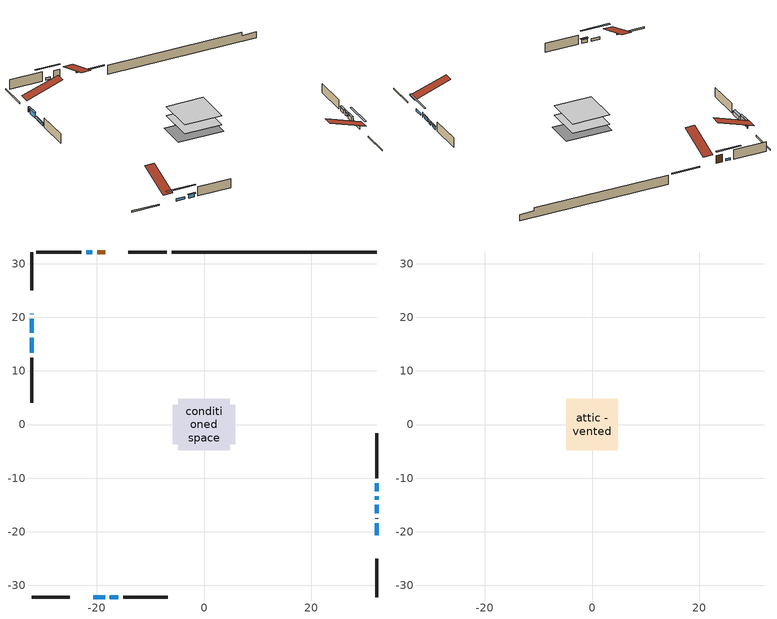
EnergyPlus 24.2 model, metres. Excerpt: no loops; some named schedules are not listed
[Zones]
conditioned space
 floor adiabatic (AdiabaticFloorConstruction): -4.79,-4.79 -4.79,4.79 4.79,4.79 4.79,-4.79 z0.95
 floor foundation (Slab1 construction): -5.84,-3.71 -5.84,3.71 5.84,3.71 5.84,-3.71 z-1.46
 wall outside (RimJoist1 construction): -6.95,32.18 -14.12,32.18 / -32.18,-32.18 -25.02,-32.18 / -32.18,32.18 -32.18,25.02 / 32.18,-32.18 32.18,-25.02 z0.95:1.25
 wall outside (AdiabaticWallConstruction 1): -18.43,32.18 -19.9,32.18 z0.95:2.98
 wall outside (AdiabaticWallConstruction): -32.18,20.7 -32.18,20.61 / 32.18,-17.54 32.18,-17.44 z0.95:2.17; 32.18,-20.7 32.18,-18.46 / -20.83,32.18 -21.95,32.18 / -20.7,-32.18 -18.46,-32.18 z0.95:1.54; 32.18,-16.52 32.18,-14.99 z0.95:1.92; 32.18,-14.07 32.18,-13.35 z0.95:1.77; 32.18,-12.43 32.18,-10.95 / -32.18,16.22 -32.18,13.37 z0.95:1.76; -17.54,-32.18 -16.03,-32.18 z0.95:1.87; -32.18,19.68 -32.18,17.14 z0.95:2.5
 wall outside (Wall1 construction): -22.88,32.18 -31.25,32.18 / -15.11,-32.18 -6.73,-32.18 / -32.18,12.44 -32.18,4.07 / 32.18,-10.02 32.18,-1.65 z0.95:3.39
 wall foundation (FoundationWall1 construction): -6.02,32.18,-1.46 -6.02,32.18,0.95 28.36,32.18,0.95 28.36,32.18,0.09 32.18,32.18,0.09 32.18,32.18,-1.46
 window (WindowConstruction 6): -32.18,20.7 -32.18,20.61 z0.95:2.17
 window (WindowConstruction 8): 32.18,-20.7 32.18,-18.46 z0.95:1.54
 window (WindowConstruction 9): -20.83,32.18 -21.95,32.18 z0.95:1.54
 window (WindowConstruction 10): -20.7,-32.18 -18.46,-32.18 z0.95:1.54
 window (WindowConstruction 7): 32.18,-17.54 32.18,-17.45 z0.95:2.17
 window (WindowConstruction): 32.18,-16.52 32.18,-14.99 z0.95:1.92
 window (WindowConstruction 1): 32.18,-14.06 32.18,-13.35 z0.95:1.76
 window (WindowConstruction 2): 32.18,-12.42 32.18,-10.95 z0.95:1.76
 window (WindowConstruction 3): -17.54,-32.18 -16.04,-32.18 z0.95:1.86
 window (WindowConstruction 4): -32.18,19.68 -32.18,17.15 z0.95:2.5
 window (WindowConstruction 5): -32.18,16.22 -32.18,13.37 z0.95:1.76
 door (Door): -18.43,32.18 -19.9,32.18 z0.95:2.98
 ceiling adiabatic (AdiabaticFloorConstruction): 4.79,-4.79 4.79,4.79 -4.79,4.79 -4.79,-4.79 z0.95
attic - vented
 floor to conditioned space (Floor1 construction Reversed): -4.78,-4.78 -4.78,4.78 4.78,4.78 4.78,-4.78 z3.39
 roof outside (Roof1 construction): -17.5,32.18,3.39 -17.5,22.86,6.5 -15.04,22.86,6.5 -15.04,32.18,3.39; -21.63,-32.18,3.39 -21.63,-22.86,6.5 -24.09,-22.86,6.5 -24.09,-32.18,3.39; -32.18,21.63,3.39 -22.86,21.63,6.5 -22.86,24.09,6.5 -32.18,24.09,3.39; 32.18,-21.63,3.39 22.86,-21.63,6.5 22.86,-24.09,6.5 32.18,-24.09,3.39
shading: 32.18,-15.82 32.18,-23.34 32.59,-23.34 32.59,-15.82 z4.17; -24.59,32.18 -18.19,32.18 -18.19,32.59 -24.59,32.59 z4.17; -15.82,-32.18 -23.34,-32.18 -23.34,-32.59 -15.82,-32.59 z4.17; 32.18,-14.79 32.18,-16.72 32.59,-16.72 32.59,-14.79 z2.12; 32.18,-13.15 32.18,-14.26 32.59,-14.26 32.59,-13.15 z1.96; 32.18,-10.75 32.18,-12.63 32.59,-12.63 32.59,-10.75 z1.96; -15.83,-32.18 -17.74,-32.18 -17.74,-32.59 -15.83,-32.59 z2.07; -32.18,16.94 -32.18,19.89 -32.59,19.89 -32.59,16.94 z2.7; -32.18,13.22 -32.18,16.37 -32.79,16.37 -32.79,13.22 z1.91
[Building]
Building 1: Terrain=Suburbs
[Site:Location]
Edmonton Intl AP_AB: Latitude {deg}=53.31; Longitude {deg}=-113.58; Time Zone {hr}=-7; Elevation {m}=723; Keep Site Location Information=Yes
[Site:GroundTemperature:Shallow]
-1.56185, -3.61833, -3.78302, -2.80711, 1.11059, 5.01004, 8.39065, 10.5322, 10.7141, 8.97234, 5.67794, 1.89811
[Site:WaterMainsTemperature]
Calculation Method=Schedule; Temperature Schedule=mains temperature schedule
[Material] Roughness=Rough; Thermal Absorptance=0.9
Name | Thickness {m} | Conductivity {W/m-K} | Density {kg/m3} | Specific Heat {J/kg-K} | Solar Absorptance | Visible Absorptance
asphalt or fiberglass shingles | 0.00635 | 0.162714 | 1121.4 | 1465.45 | 0.4 | 0.4
ceiling loosefill ins | 0.169333 | 0.0480833 | 16.02 | 1046.75 | 0.7 | 0.7
ceiling stud and cavity | 0.1397 | 0.12187 | 65.682 | 1177.47 | 0.7 | 0.7
concrete 4.0 in. | 0.1016 | 1.803125 | 2242.8 | 837.4 | 0.7 | 0.7
concrete 8.0 in. | 0.2032 | 1.803125 | 2242.8 | 837.4 | 0.7 | 0.7
door material | 0.04445 | 0.053851 | 512.64 | 1214.23 | 0.7 | 0.7
exterior vertical ins | 0.0460229 | 0.029427 | 32.04 | 1214.23 | 0.7 | 0.7
floor covering | 0.0127 | 0.0433444 | 54.468 | 1339.84 | 0.6 | 0.6
floor rigid ins; wall rigid ins | 0.512978 | 0.029427 | 32.04 | 1214.23 | 0.7 | 0.7
floor stud and cavity | 0.1397 | 1.75129 | 37.0049 | 1207.88 | 0.7 | 0.7
furniture material conditioned space 1 | 0.1524 | 0.115458 | 640.8 | 1214.23 | 0.6 | 0.6
gypsum board | 0.0127 | 0.160291 | 801 | 837.4 | 0.6 | 0.6
gypsum board 1 | 0.0127 | 0.160291 | 801 | 837.4 | 0.7 | 0.7
osb sheathing 0.5 in. | 0.0127 | 0.115458 | 512.64 | 1214.23 | 0.7 | 0.7
osb sheathing 0.75 in. | 0.01905 | 0.115458 | 512.64 | 1214.23 | 0.7 | 0.7
osb sheathing 2.0 in. | 0.0508 | 0.115458 | 512.64 | 1214.23 | 0.7 | 0.7
rim joist rigid ins | 0.051816 | 0.029427 | 32.04 | 1214.23 | 0.7 | 0.7
rim joist stud and cavity | 0.0508 | 0.0449671 | 125.044 | 1163.47 | 0.6 | 0.6
wall stud and cavity | 0.1397 | 0.100302 | 139.0536 | 1170.24 | 0.7 | 0.7
wall stud and cavity 1 | 0.0889 | 0.380278 | 52.3479 | 1209.89 | 0.7 | 0.7
wall stud and cavity 2 | 0.0889 | 0.391764 | 83.0341 | 1211.67 | 0.7 | 0.7
wood siding | 0.0254 | 0.102417 | 544.68 | 1172.36 | 0.4 | 0.4
wood siding 1; wood siding 2; wood siding 3 | 0.0254 | 0.102417 | 544.68 | 1172.36 | 0.7 | 0.7
[WindowMaterial:SimpleGlazingSystem]
Name | U-Factor {W/m2-K} | Solar Heat Gain Coefficient
WindowMaterial | 2.26041 | 0.56
WindowMaterial 1 | 3.273367 | 0.46
WindowMaterial 2 | 3.281884 | 0.55
WindowMaterial 3 | 3.28416 | 0.56
WindowMaterial 4 | 2.120733 | 0.61
WindowMaterial 5 | 3.273367 | 0.4
WindowMaterial 6 | 3.026374 | 0.48
[Construction]
AdiabaticFloorConstruction: floor stud and cavity, floor rigid ins, osb sheathing 0.75 in., floor covering
AdiabaticWallConstruction: wood siding 2, wall rigid ins, wall stud and cavity 1, gypsum board
AdiabaticWallConstruction 1: wood siding 3, wall rigid ins, wall stud and cavity 1, gypsum board
Door: door material
Floor1 construction Reversed: gypsum board, ceiling stud and cavity, ceiling loosefill ins
FoundationWall1 construction: concrete 8.0 in., gypsum board 1
furniture construction conditioned space 1: furniture material conditioned space 1
PartitionWallConstruction: gypsum board, wall stud and cavity 2, gypsum board
RimJoist1 construction: wood siding 1, rim joist rigid ins, osb sheathing 2.0 in., rim joist stud and cavity
Roof1 construction: asphalt or fiberglass shingles
Slab1 construction: concrete 4.0 in.
Wall1 construction: wood siding, osb sheathing 0.5 in., wall stud and cavity, gypsum board
WindowConstruction: WindowMaterial
WindowConstruction 1: WindowMaterial 1
WindowConstruction 10; WindowConstruction 8; WindowConstruction 9: WindowMaterial 6
WindowConstruction 2; WindowConstruction 5: WindowMaterial 2
WindowConstruction 3: WindowMaterial 3
WindowConstruction 4: WindowMaterial 4
WindowConstruction 6; WindowConstruction 7: WindowMaterial 5
[Zone] Multiplier=1; Part of Total Floor Area=Yes
Name | Volume {m3}
attic - vented | 46.1826
conditioned space | 451.9
[Space]
Name | Zone | Volume {m3}
attic - vented 1 | attic - vented | 46.1826
conditioned space 1 | conditioned space | 451.9
[ZoneInfiltration:EffectiveLeakageArea]
infil attic - vented 1: Zone or Space=attic - vented 1; Schedule=Always On Discrete; Effective Air Leakage Area {cm2}=3185.04; Stack Coefficient=0.000216043; Wind Coefficient=9.93093e-06
[ZoneMixing]
whole house fan mix: Zone or Space=attic - vented; Schedule=Always On Continuous; Design Flow Rate Calculation Method=Flow/Zone; Design Flow Rate {m3/s}=0; Source Zone or Space=conditioned space
[SurfaceProperty:ExposedFoundationPerimeter]
Slab1: Exposed Perimeter Calculation Method=TotalExposedPerimeter; Total Exposed Perimeter {m}=38.203
[InternalMass] Zone or ZoneList=conditioned space; Space or SpaceList=conditioned space 1
Name | Construction | Surface Area {m2}
furniture mass conditioned space 1 | furniture construction conditioned space 1 | 71.3198
partition wall mass | PartitionWallConstruction | 178.3
[Lights]
interior lighting: Zone or ZoneList or Space or SpaceList=conditioned space 1; Schedule=interior lighting schedule; Design Level Calculation Method=LightingLevel; Lighting Level {W}=343.2; Return Air Fraction=0; Fraction Radiant=0.6; Fraction Visible=0.2; Fraction Replaceable=1
[People]
occupants: Zone or ZoneList or Space or SpaceList=conditioned space 1; Number of People Schedule=occupants schedule; Number of People Calculation Method=People; Number of People=3; Fraction Radiant=0.314171; Sensible Heat Fraction=0.56303; Activity Level Schedule=occupants activity schedule; Carbon Dioxide Generation Rate {m3/s-W}=0; Enable ASHRAE 55 Comfort Warnings=No; Mean Radiant Temperature Calculation Type=EnclosureAveraged
[ElectricEquipment] Zone or ZoneList or Space or SpaceList=conditioned space 1; Design Level Calculation Method=EquipmentLevel
Name | Schedule | Design Level {W} | Fraction Latent | Fraction Radiant | Fraction Lost
clothes dryer | clothes dryer schedule | 140.772 | 0.015 | 0.081 | 0.85
clothes washer | clothes washer schedule | 32.1985 | 0.03 | 0.162 | 0.7
cooking range | cooking range schedule | 215.147 | 0.08 | 0.432 | 0.2
dishwasher | dishwasher schedule | 66.8632 | 0.3 | 0.18 | 0.4
fridge | fridge schedule | 72.9452 | 0 | 0.6 | 0
mech vent bath fan 0 | mech vent bath fan 0 schedule | 50.2 | 0 | 0 | 1
mech vent bath fan 1 | mech vent bath fan 1 schedule | 50.2 | 0 | 0 | 1
mech vent house fan | mech vent house fan schedule | 0 | 0 | 0 | 1
mech vent house fan cfis | mech vent house fan cfis schedule | 0 | 0 | 0 | 0
mech vent range fan 0 | mech vent range fan 0 schedule | 57 | 0 | 0 | 1
misc plug loads | misc plug loads schedule | 494.7 | 0.045 | 0.513 | 0.1
whole house fan | Always On Discrete | 0 | 0 | 0 | 1
[OtherEquipment] Zone or ZoneList or Space or SpaceList=conditioned space 1; Design Level Calculation Method=EquipmentLevel
Name | Fuel Type | Schedule | Design Level {W} | Fraction Latent | Fraction Radiant | Fraction Lost
clothes dryer 1 | Electricity | clothes dryer schedule | 0 | 0.015 | 0.081 | 0.85
cooking range 1 | Electricity | cooking range schedule | 0 | 0.08 | 0.432 | 0.2
general water use latent | None | general water use schedule | 62.594 | 1 | 0 | 0
general water use sensible | None | general water use schedule | -61.6891 | 0 | 0.6 | 0
mech vent house fan latent load | None | Always On Discrete | 0 | 1 | 0 | 0
mech vent house fan sensible load | None | Always On Discrete | 0 | 0 | 0 | 0
water heater energy adjustment1 | NaturalGas | Always On Discrete | 0.01 | 0 | 0 | 1
[ZoneInfiltration:DesignFlowRate] Zone or ZoneList or Space or SpaceList=conditioned space 1; Schedule=Always On Discrete; Design Flow Rate Calculation Method=Flow/Zone; Design Flow Rate {m3/s}=0
infil flow; natural vent flow; whole house fan flow
[AvailabilityManager:Scheduled]
central ac and furnace airloop Availability Manager: Schedule=Always On Discrete
[Foundation:Kiva]
Foundation Kiva 1: Initial Indoor Air Temperature {C}=18; Wall Height Above Grade {m}=0.950001; Wall Depth Below Slab {m}=0.2032; Custom Block Material Name 1=exterior vertical ins; Custom Block Depth 1 {m}=2.40999; Custom Block X Position 1 {m}=0.2159; Custom Block Z Position 1 {m}=0
[Foundation:Kiva:Settings]
Soil Conductivity {W/m-K}=0.849921; Soil Density {kg/m3}=1842.3; Soil Specific Heat {J/kg-K}=418.7; Ground Solar Absorptivity=0.9; Ground Thermal Absorptivity=0.9; Ground Surface Roughness {m}=0.03; Far-Field Width {m}=40; Deep-Ground Boundary Condition=ZeroFlux; Deep-Ground Depth {m}=40; Minimum Cell Dimension {m}=0.2; Maximum Cell Growth Coefficient=3; Simulation Timestep=Timestep
[Exterior:Lights]
exterior lighting: Schedule=exterior lighting schedule; Design Level {W}=75.6
[EnergyManagementSystem:GlobalVariable]
central_ac_and_furnace_airloop_Fan_RTF
infil_program_Qfan
infil_program_Qinf
natural_vent_program_Qnv
natural_vent_program_Qwhf
[EnergyManagementSystem:Sensor]
Name | Output:Variable or Output:Meter Index Key | Output:Variable or Output:Meter
airflow_gain | infil flow | Infiltration Sensible Heat Gain Energy
airflow_gain_1 | natural vent flow | Infiltration Sensible Heat Gain Energy
airflow_gain_2 | whole house fan flow | Infiltration Sensible Heat Gain Energy
airflow_loss | infil flow | Infiltration Sensible Heat Loss Energy
airflow_loss_1 | natural vent flow | Infiltration Sensible Heat Loss Energy
airflow_loss_2 | whole house fan flow | Infiltration Sensible Heat Loss Energy
clg_load_cond |  | Cooling:EnergyTransfer:Zone:CONDITIONED SPACE
clg_sp_s; clg_sp_s_1 | cooling setpoint | Schedule Value
clothes_dryer_exhaust_0_sch_s | clothes dryer exhaust 0 schedule | Schedule Value
cool_season | cooling season schedule | Schedule Value
htg_load_cond |  | Heating:EnergyTransfer:Zone:CONDITIONED SPACE
htg_sp_s; htg_sp_s_1 | heating setpoint | Schedule Value
ig_ee_conv | clothes dryer | Electric Equipment Convective Heating Energy
ig_ee_conv_2 | cooking range | Electric Equipment Convective Heating Energy
ig_ee_conv_4 | fridge | Electric Equipment Convective Heating Energy
ig_ee_conv_5 | misc plug loads | Electric Equipment Convective Heating Energy
ig_ee_conv_6 | whole house fan | Electric Equipment Convective Heating Energy
ig_ee_rad | clothes dryer | Electric Equipment Radiant Heating Energy
ig_ee_rad_2 | cooking range | Electric Equipment Radiant Heating Energy
ig_ee_rad_4 | fridge | Electric Equipment Radiant Heating Energy
ig_ee_rad_5 | misc plug loads | Electric Equipment Radiant Heating Energy
ig_ee_rad_6 | whole house fan | Electric Equipment Radiant Heating Energy
ig_lgt_conv | interior lighting | Lights Convective Heating Energy
ig_lgt_rad | interior lighting | Lights Radiant Heating Energy
ig_lgt_vis | interior lighting | Lights Visible Radiation Heating Energy
ig_oe_conv | clothes dryer 1 | Other Equipment Convective Heating Energy
ig_oe_conv_1 | cooking range 1 | Other Equipment Convective Heating Energy
ig_oe_conv_2 | general water use latent | Other Equipment Convective Heating Energy
ig_oe_conv_3 | general water use sensible | Other Equipment Convective Heating Energy
ig_oe_conv_4 | water heater energy adjustment1 | Other Equipment Convective Heating Energy
ig_oe_rad | clothes dryer 1 | Other Equipment Radiant Heating Energy
ig_oe_rad_1 | cooking range 1 | Other Equipment Radiant Heating Energy
ig_oe_rad_2 | general water use latent | Other Equipment Radiant Heating Energy
ig_oe_rad_3 | general water use sensible | Other Equipment Radiant Heating Energy
ig_oe_rad_4 | water heater energy adjustment1 | Other Equipment Radiant Heating Energy
ig_ppl_conv | occupants | People Convective Heating Energy
ig_ppl_rad | occupants | People Radiant Heating Energy
im_conv | furniture mass conditioned space 1 | Surface Inside Face Convection Heat Gain Energy
im_conv_1 | partition wall mass | Surface Inside Face Convection Heat Gain Energy
im_ig | furniture mass conditioned space 1 | Surface Inside Face Internal Gains Radiation Heat Gain Energy
im_ig_1 | partition wall mass | Surface Inside Face Internal Gains Radiation Heat Gain Energy
im_lgt | furniture mass conditioned space 1 | Surface Inside Face Lights Radiation Heat Gain Energy
im_lgt_1 | partition wall mass | Surface Inside Face Lights Radiation Heat Gain Energy
im_sol | furniture mass conditioned space 1 | Surface Inside Face Solar Radiation Heat Gain Energy
im_sol_1 | partition wall mass | Surface Inside Face Solar Radiation Heat Gain Energy
im_surf | furniture mass conditioned space 1 | Surface Inside Face Net Surface Thermal Radiation Heat Gain Energy
im_surf_1 | partition wall mass | Surface Inside Face Net Surface Thermal Radiation Heat Gain Energy
mech_vent_bath_fan_0_sch_s | mech vent bath fan 0 schedule | Schedule Value
mech_vent_bath_fan_1_sch_s | mech vent bath fan 1 schedule | Schedule Value
mech_vent_range_fan_0_sch_s | mech vent range fan 0 schedule | Schedule Value
mv_conv | mech vent bath fan 0 | Electric Equipment Convective Heating Energy
mv_conv_1 | mech vent bath fan 1 | Electric Equipment Convective Heating Energy
mv_conv_2 | mech vent house fan | Electric Equipment Convective Heating Energy
mv_conv_3 | mech vent house fan cfis | Electric Equipment Convective Heating Energy
mv_conv_4 | mech vent range fan 0 | Electric Equipment Convective Heating Energy
mv_conv_5 | mech vent house fan latent load | Other Equipment Convective Heating Energy
mv_conv_6 | mech vent house fan sensible load | Other Equipment Convective Heating Energy
mv_rad | mech vent bath fan 0 | Electric Equipment Radiant Heating Energy
mv_rad_1 | mech vent bath fan 1 | Electric Equipment Radiant Heating Energy
mv_rad_2 | mech vent house fan | Electric Equipment Radiant Heating Energy
mv_rad_3 | mech vent house fan cfis | Electric Equipment Radiant Heating Energy
mv_rad_4 | mech vent range fan 0 | Electric Equipment Radiant Heating Energy
mv_rad_5 | mech vent house fan latent load | Other Equipment Radiant Heating Energy
mv_rad_6 | mech vent house fan sensible load | Other Equipment Radiant Heating Energy
natural_vent_s | natural vent schedule | Schedule Value
out_pb_s |  | Site Outdoor Air Barometric Pressure
out_wt_s |  | Site Outdoor Air Humidity Ratio
site_vw_s |  | Site Wind Speed
ss_back_out | Window1 | Surface Window Shortwave from Zone Back Out Window Heat Transfer Rate
ss_back_out_1 | Window10 | Surface Window Shortwave from Zone Back Out Window Heat Transfer Rate
ss_back_out_10 | Window8 | Surface Window Shortwave from Zone Back Out Window Heat Transfer Rate
ss_back_out_2 | Window12 | Surface Window Shortwave from Zone Back Out Window Heat Transfer Rate
ss_back_out_3 | Window13 | Surface Window Shortwave from Zone Back Out Window Heat Transfer Rate
ss_back_out_4 | Window2 | Surface Window Shortwave from Zone Back Out Window Heat Transfer Rate
ss_back_out_5 | Window3 | Surface Window Shortwave from Zone Back Out Window Heat Transfer Rate
ss_back_out_6 | Window4 | Surface Window Shortwave from Zone Back Out Window Heat Transfer Rate
ss_back_out_7 | Window5 | Surface Window Shortwave from Zone Back Out Window Heat Transfer Rate
ss_back_out_8 | Window6 | Surface Window Shortwave from Zone Back Out Window Heat Transfer Rate
ss_back_out_9 | Window7 | Surface Window Shortwave from Zone Back Out Window Heat Transfer Rate
ss_conv | Door1 | Surface Inside Face Convection Heat Gain Energy
ss_conv_1 | Window1 | Surface Inside Face Convection Heat Gain Energy
ss_conv_10 | Window7 | Surface Inside Face Convection Heat Gain Energy
ss_conv_11 | Window8 | Surface Inside Face Convection Heat Gain Energy
ss_conv_2 | Window10 | Surface Inside Face Convection Heat Gain Energy
ss_conv_3 | Window12 | Surface Inside Face Convection Heat Gain Energy
ss_conv_4 | Window13 | Surface Inside Face Convection Heat Gain Energy
ss_conv_5 | Window2 | Surface Inside Face Convection Heat Gain Energy
ss_conv_6 | Window3 | Surface Inside Face Convection Heat Gain Energy
ss_conv_7 | Window4 | Surface Inside Face Convection Heat Gain Energy
ss_conv_8 | Window5 | Surface Inside Face Convection Heat Gain Energy
ss_conv_9 | Window6 | Surface Inside Face Convection Heat Gain Energy
ss_ig | Door1 | Surface Inside Face Internal Gains Radiation Heat Gain Energy
ss_ig_1 | Window1 | Surface Inside Face Internal Gains Radiation Heat Gain Energy
ss_ig_10 | Window7 | Surface Inside Face Internal Gains Radiation Heat Gain Energy
ss_ig_11 | Window8 | Surface Inside Face Internal Gains Radiation Heat Gain Energy
ss_ig_2 | Window10 | Surface Inside Face Internal Gains Radiation Heat Gain Energy
ss_ig_3 | Window12 | Surface Inside Face Internal Gains Radiation Heat Gain Energy
ss_ig_4 | Window13 | Surface Inside Face Internal Gains Radiation Heat Gain Energy
ss_ig_5 | Window2 | Surface Inside Face Internal Gains Radiation Heat Gain Energy
ss_ig_6 | Window3 | Surface Inside Face Internal Gains Radiation Heat Gain Energy
ss_ig_7 | Window4 | Surface Inside Face Internal Gains Radiation Heat Gain Energy
ss_ig_8 | Window5 | Surface Inside Face Internal Gains Radiation Heat Gain Energy
ss_ig_9 | Window6 | Surface Inside Face Internal Gains Radiation Heat Gain Energy
ss_lgt | Door1 | Surface Inside Face Lights Radiation Heat Gain Energy
ss_sol | Door1 | Surface Inside Face Solar Radiation Heat Gain Energy
ss_surf | Door1 | Surface Inside Face Net Surface Thermal Radiation Heat Gain Energy
ss_surf_1 | Window1 | Surface Inside Face Net Surface Thermal Radiation Heat Gain Energy
ss_surf_10 | Window7 | Surface Inside Face Net Surface Thermal Radiation Heat Gain Energy
ss_surf_11 | Window8 | Surface Inside Face Net Surface Thermal Radiation Heat Gain Energy
ss_surf_2 | Window10 | Surface Inside Face Net Surface Thermal Radiation Heat Gain Energy
ss_surf_3 | Window12 | Surface Inside Face Net Surface Thermal Radiation Heat Gain Energy
ss_surf_4 | Window13 | Surface Inside Face Net Surface Thermal Radiation Heat Gain Energy
ss_surf_5 | Window2 | Surface Inside Face Net Surface Thermal Radiation Heat Gain Energy
ss_surf_6 | Window3 | Surface Inside Face Net Surface Thermal Radiation Heat Gain Energy
ss_surf_7 | Window4 | Surface Inside Face Net Surface Thermal Radiation Heat Gain Energy
ss_surf_8 | Window5 | Surface Inside Face Net Surface Thermal Radiation Heat Gain Energy
ss_surf_9 | Window6 | Surface Inside Face Net Surface Thermal Radiation Heat Gain Energy
ss_trans_in | Window1 | Surface Window Transmitted Solar Radiation Rate
ss_trans_in_1 | Window10 | Surface Window Transmitted Solar Radiation Rate
ss_trans_in_10 | Window8 | Surface Window Transmitted Solar Radiation Rate
ss_trans_in_2 | Window12 | Surface Window Transmitted Solar Radiation Rate
ss_trans_in_3 | Window13 | Surface Window Transmitted Solar Radiation Rate
ss_trans_in_4 | Window2 | Surface Window Transmitted Solar Radiation Rate
ss_trans_in_5 | Window3 | Surface Window Transmitted Solar Radiation Rate
ss_trans_in_6 | Window4 | Surface Window Transmitted Solar Radiation Rate
ss_trans_in_7 | Window5 | Surface Window Transmitted Solar Radiation Rate
ss_trans_in_8 | Window6 | Surface Window Transmitted Solar Radiation Rate
ss_trans_in_9 | Window7 | Surface Window Transmitted Solar Radiation Rate
ss_trans_out | Window1 | Surface Inside Face Initial Transmitted Diffuse Transmitted Out Window Solar Radiation Rate
ss_trans_out_1 | Window10 | Surface Inside Face Initial Transmitted Diffuse Transmitted Out Window Solar Radiation Rate
ss_trans_out_10 | Window8 | Surface Inside Face Initial Transmitted Diffuse Transmitted Out Window Solar Radiation Rate
ss_trans_out_2 | Window12 | Surface Inside Face Initial Transmitted Diffuse Transmitted Out Window Solar Radiation Rate
ss_trans_out_3 | Window13 | Surface Inside Face Initial Transmitted Diffuse Transmitted Out Window Solar Radiation Rate
ss_trans_out_4 | Window2 | Surface Inside Face Initial Transmitted Diffuse Transmitted Out Window Solar Radiation Rate
ss_trans_out_5 | Window3 | Surface Inside Face Initial Transmitted Diffuse Transmitted Out Window Solar Radiation Rate
ss_trans_out_6 | Window4 | Surface Inside Face Initial Transmitted Diffuse Transmitted Out Window Solar Radiation Rate
ss_trans_out_7 | Window5 | Surface Inside Face Initial Transmitted Diffuse Transmitted Out Window Solar Radiation Rate
ss_trans_out_8 | Window6 | Surface Inside Face Initial Transmitted Diffuse Transmitted Out Window Solar Radiation Rate
ss_trans_out_9 | Window7 | Surface Inside Face Initial Transmitted Diffuse Transmitted Out Window Solar Radiation Rate
s_conv | Floor1 | Surface Inside Face Convection Heat Gain Energy
s_conv_1 | FoundationWall1 | Surface Inside Face Convection Heat Gain Energy
s_conv_10 | Wall1:180 | Surface Inside Face Convection Heat Gain Energy
s_conv_11 | Wall1:270 | Surface Inside Face Convection Heat Gain Energy
s_conv_12 | Wall1:90 | Surface Inside Face Convection Heat Gain Energy
s_conv_2 | inferred conditioned ceiling | Surface Inside Face Convection Heat Gain Energy
s_conv_3 | inferred conditioned floor | Surface Inside Face Convection Heat Gain Energy
s_conv_4 | RimJoist1:0 | Surface Inside Face Convection Heat Gain Energy
s_conv_5 | RimJoist1:180 | Surface Inside Face Convection Heat Gain Energy
s_conv_6 | RimJoist1:270 | Surface Inside Face Convection Heat Gain Energy
s_conv_7 | RimJoist1:90 | Surface Inside Face Convection Heat Gain Energy
s_conv_8 | Slab1 | Surface Inside Face Convection Heat Gain Energy
s_conv_9 | Wall1:0 | Surface Inside Face Convection Heat Gain Energy
s_ig | Floor1 | Surface Inside Face Internal Gains Radiation Heat Gain Energy
s_ig_1 | FoundationWall1 | Surface Inside Face Internal Gains Radiation Heat Gain Energy
s_ig_10 | Wall1:180 | Surface Inside Face Internal Gains Radiation Heat Gain Energy
s_ig_11 | Wall1:270 | Surface Inside Face Internal Gains Radiation Heat Gain Energy
s_ig_12 | Wall1:90 | Surface Inside Face Internal Gains Radiation Heat Gain Energy
s_ig_2 | inferred conditioned ceiling | Surface Inside Face Internal Gains Radiation Heat Gain Energy
s_ig_3 | inferred conditioned floor | Surface Inside Face Internal Gains Radiation Heat Gain Energy
s_ig_4 | RimJoist1:0 | Surface Inside Face Internal Gains Radiation Heat Gain Energy
s_ig_5 | RimJoist1:180 | Surface Inside Face Internal Gains Radiation Heat Gain Energy
s_ig_6 | RimJoist1:270 | Surface Inside Face Internal Gains Radiation Heat Gain Energy
s_ig_7 | RimJoist1:90 | Surface Inside Face Internal Gains Radiation Heat Gain Energy
s_ig_8 | Slab1 | Surface Inside Face Internal Gains Radiation Heat Gain Energy
